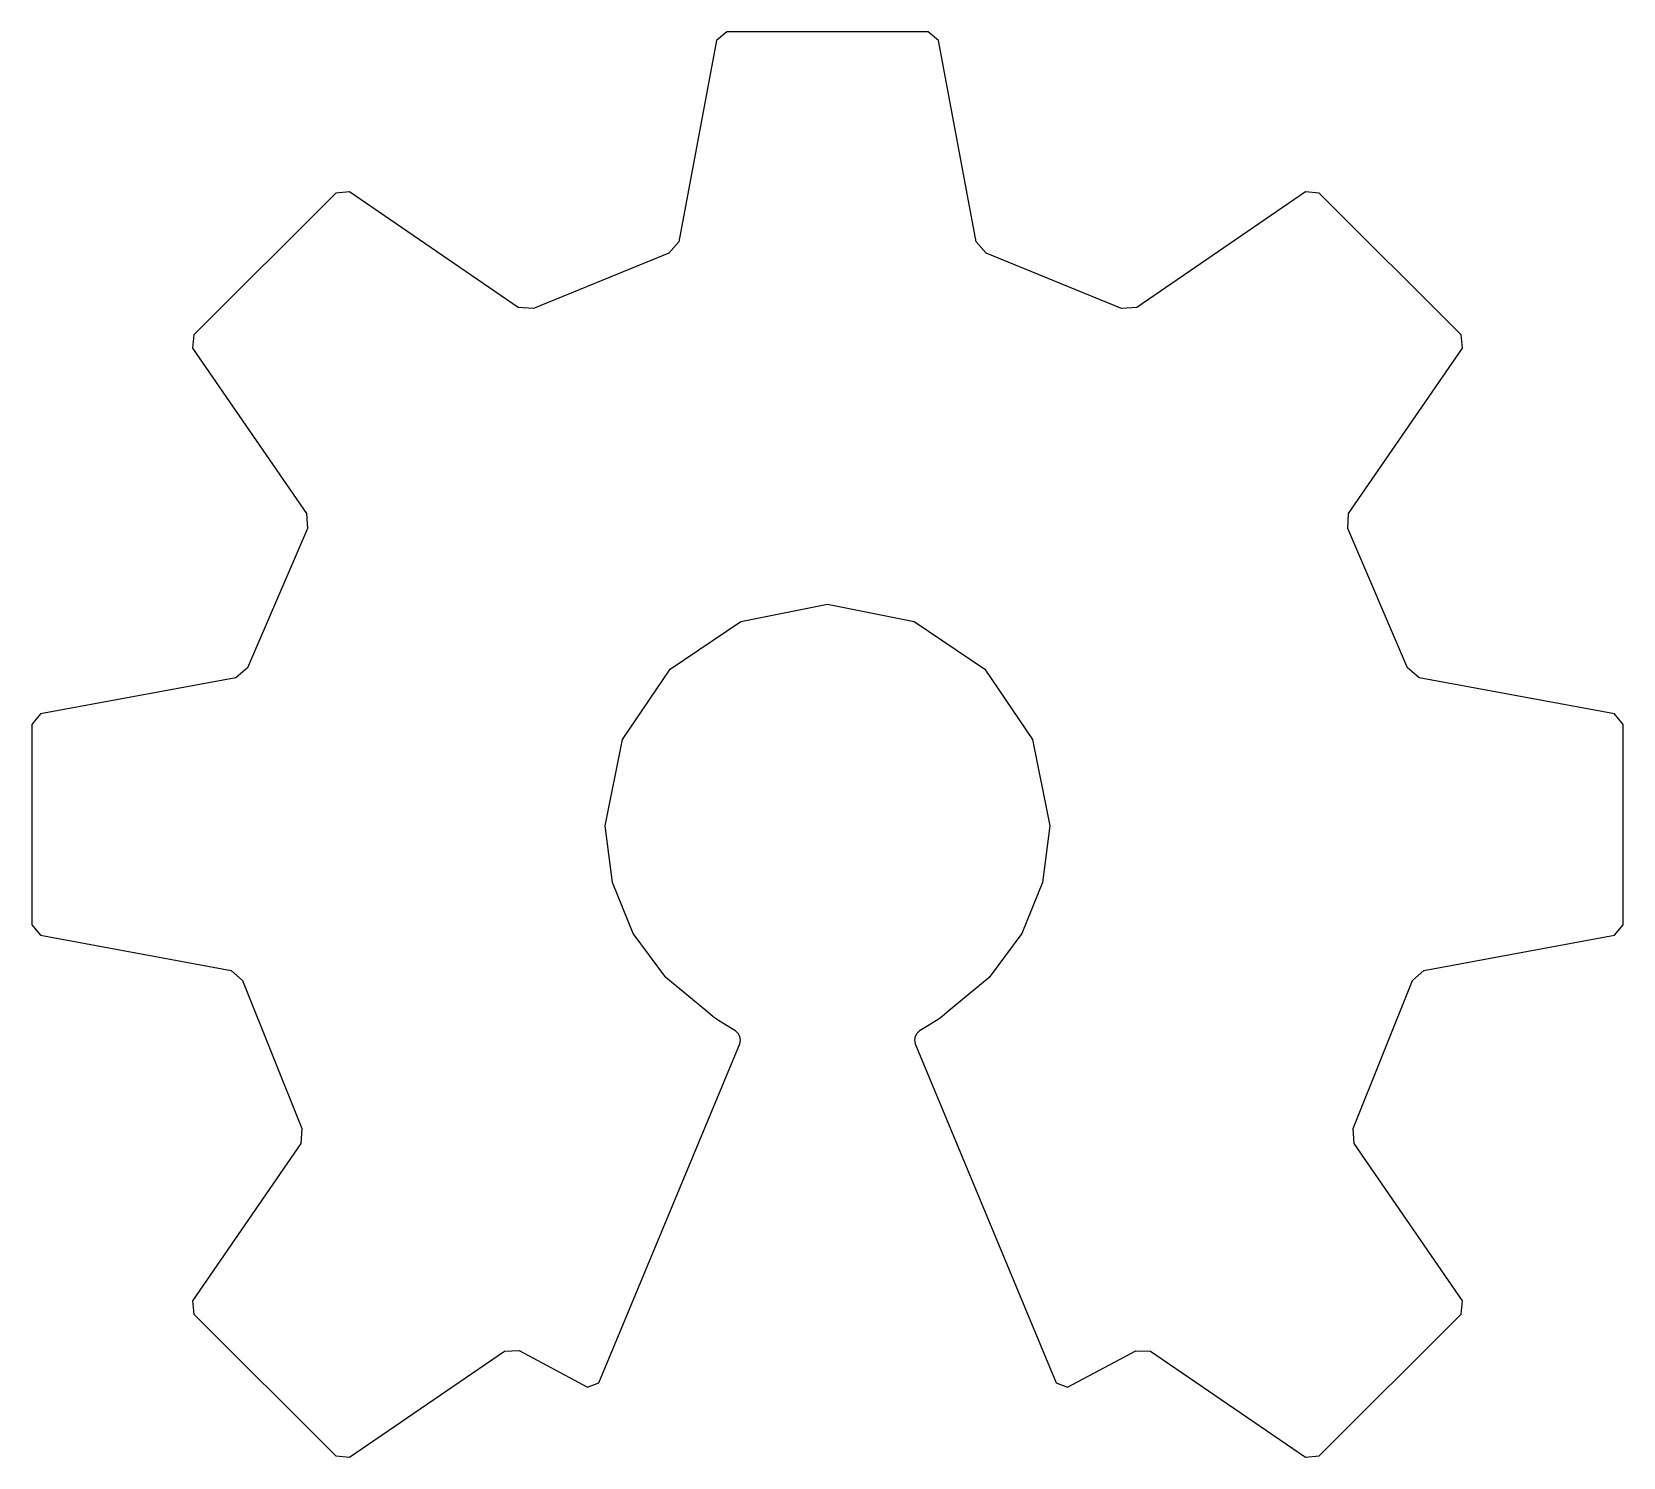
# Model space of a CAD drawing. Extents: x 0.14 to 6.52, y 0.15 to 5.86.
import ezdxf

# ---------------------------------------------------------------- set-up
doc = ezdxf.new("R2010")
doc.units = 0
doc.layers.get('0').update_dxf_attribs({"linetype": 'CONTINUOUS'})

msp = doc.modelspace()

# ---------------------------------------------------------------- linework, layer by layer
at = {"color": 7}
for p, q in [((2.883851, 5.824313), (2.733215, 5.018133)), ((2.925558, 5.858877), (2.883851, 5.824313)), ((3.731111, 5.858877), (2.925558, 5.858877)), ((3.772865, 5.824313), (3.731111, 5.858877)), ((3.923549, 5.018133), (3.772865, 5.824313)), ((1.359489, 5.21291), (0.789888, 4.645696)), ((1.413574, 5.217888), (1.359489, 5.21291)), ((2.089819, 4.755697), (1.413574, 5.217888)), ((5.24319, 5.217888), (4.566897, 4.755697)), ((5.297228, 5.21291), (5.24319, 5.217888)), ((5.866781, 4.645697), (5.297228, 5.21291)), ((2.693223, 4.972521), (2.150617, 4.751335)), ((2.733215, 5.018133), (2.693223, 4.972521)), ((3.963541, 4.972521), (3.923549, 5.018133)), ((4.506099, 4.751335), (3.963541, 4.972521)), ((2.150617, 4.751335), (2.089819, 4.755697)), ((4.566897, 4.755697), (4.506099, 4.751335)), ((0.789888, 4.645696), (0.78489, 4.591834)), ((0.78489, 4.591834), (1.240942, 3.929936)), ((5.415776, 3.929936), (5.871779, 4.591834)), ((5.871779, 4.591834), (5.866781, 4.645697)), ((1.240942, 3.929936), (1.244701, 3.869672)), ((5.411966, 3.869672), (5.415776, 3.929936)), ((1.244701, 3.869672), (1.004749, 3.312274)), ((5.651871, 3.312274), (5.411966, 3.869672)), ((2.981551, 3.497765), (3.328283, 3.567481)), ((3.328283, 3.567481), (3.675008, 3.497765)), ((2.698391, 3.307641), (2.981551, 3.497765)), ((3.675008, 3.497765), (3.958152, 3.307641)), ((0.958424, 3.272588), (0.175819, 3.127644)), ((1.004749, 3.312274), (0.958424, 3.272588)), ((2.507472, 3.025646), (2.698391, 3.307641)), ((3.958152, 3.307641), (4.149055, 3.025646)), ((5.698195, 3.272588), (5.651871, 3.312274)), ((6.480852, 3.127647), (5.698195, 3.272588)), ((0.175819, 3.127644), (0.141111, 3.086014)), ((6.515467, 3.085974), (6.480852, 3.127647)), ((0.141111, 3.086014), (0.141159, 2.283818)), ((6.515372, 2.283778), (6.515467, 3.085974)), ((2.437461, 2.680318), (2.507472, 3.025646)), ((4.149055, 3.025646), (4.219058, 2.680318)), ((2.466943, 2.453259), (2.437461, 2.680318)), ((4.219058, 2.680318), (4.189583, 2.453259)), ((2.550337, 2.248034), (2.466943, 2.453259)), ((4.189583, 2.453259), (4.1062, 2.248034)), ((0.141159, 2.283818), (0.175866, 2.242188)), ((0.175866, 2.242188), (0.939285, 2.100705)), ((2.680071, 2.072128), (2.550337, 2.248034)), ((4.1062, 2.248034), (3.976468, 2.072128)), ((5.717246, 2.100665), (6.480665, 2.242148)), ((6.480665, 2.242148), (6.515372, 2.283778)), ((0.939285, 2.100705), (0.98461, 2.060735)), ((0.98461, 2.060735), (1.222943, 1.467823)), ((2.848553, 1.933029), (2.680071, 2.072128)), ((3.976468, 2.072128), (3.80795, 1.933028)), ((5.433636, 1.467784), (5.671969, 2.060695)), ((5.671969, 2.060695), (5.717246, 2.100665)), ((2.859226, 1.923823), (2.848553, 1.933029)), ((2.870521, 1.914831), (2.859226, 1.923823)), ((2.881663, 1.906678), (2.870521, 1.914831)), ((3.786052, 1.91483), (3.774918, 1.906676)), ((3.797327, 1.923821), (3.786052, 1.91483)), ((3.80795, 1.933028), (3.797327, 1.923821)), ((2.891879, 1.899981), (2.881663, 1.906678)), ((2.909008, 1.889536), (2.891879, 1.899981)), ((2.926136, 1.879091), (2.909008, 1.889536)), ((2.943264, 1.868646), (2.926136, 1.879091)), ((2.960392, 1.858201), (2.943264, 1.868646)), ((2.97102, 1.84852), (2.960392, 1.858201)), ((3.696209, 1.85821), (3.685626, 1.848527)), ((3.713337, 1.868653), (3.696209, 1.85821)), ((3.730466, 1.879095), (3.713337, 1.868653)), ((3.747594, 1.889537), (3.730466, 1.879095)), ((3.764722, 1.899979), (3.747594, 1.889537)), ((3.774918, 1.906676), (3.764722, 1.899979)), ((2.412513, 0.449155), (2.976972, 1.807423)), ((2.977692, 1.835727), (2.97102, 1.84852)), ((2.976972, 1.807423), (2.979865, 1.821478)), ((2.979865, 1.821478), (2.977692, 1.835727)), ((3.678963, 1.835734), (3.67679, 1.821485)), ((3.67679, 1.821485), (3.679651, 1.80743)), ((3.685626, 1.848527), (3.678963, 1.835734)), ((3.679651, 1.80743), (4.244063, 0.449115)), ((1.222943, 1.467823), (1.218419, 1.407276)), ((5.438112, 1.407236), (5.433636, 1.467784)), ((1.218419, 1.407276), (0.784791, 0.77795)), ((5.871787, 0.777911), (5.438112, 1.407236)), ((0.784791, 0.77795), (0.78979, 0.724041)), ((5.866786, 0.724001), (5.871787, 0.777911)), ((0.78979, 0.724041), (1.359438, 0.156828)), ((5.297138, 0.156788), (5.866786, 0.724001)), ((1.413522, 0.151849), (2.034255, 0.576157)), ((2.034255, 0.576157), (2.093767, 0.578217)), ((2.093767, 0.578217), (2.367522, 0.432657)), ((4.289054, 0.432616), (4.562809, 0.578177)), ((4.562809, 0.578177), (4.622321, 0.576117)), ((4.622321, 0.576117), (5.243102, 0.151809)), ((2.367522, 0.432657), (2.412513, 0.449155)), ((4.244063, 0.449115), (4.289054, 0.432616)), ((1.359438, 0.156828), (1.413522, 0.151849)), ((5.243102, 0.151809), (5.297138, 0.156788))]:
    msp.add_line(p, q, dxfattribs=at)

doc.saveas('drawing.dxf')
